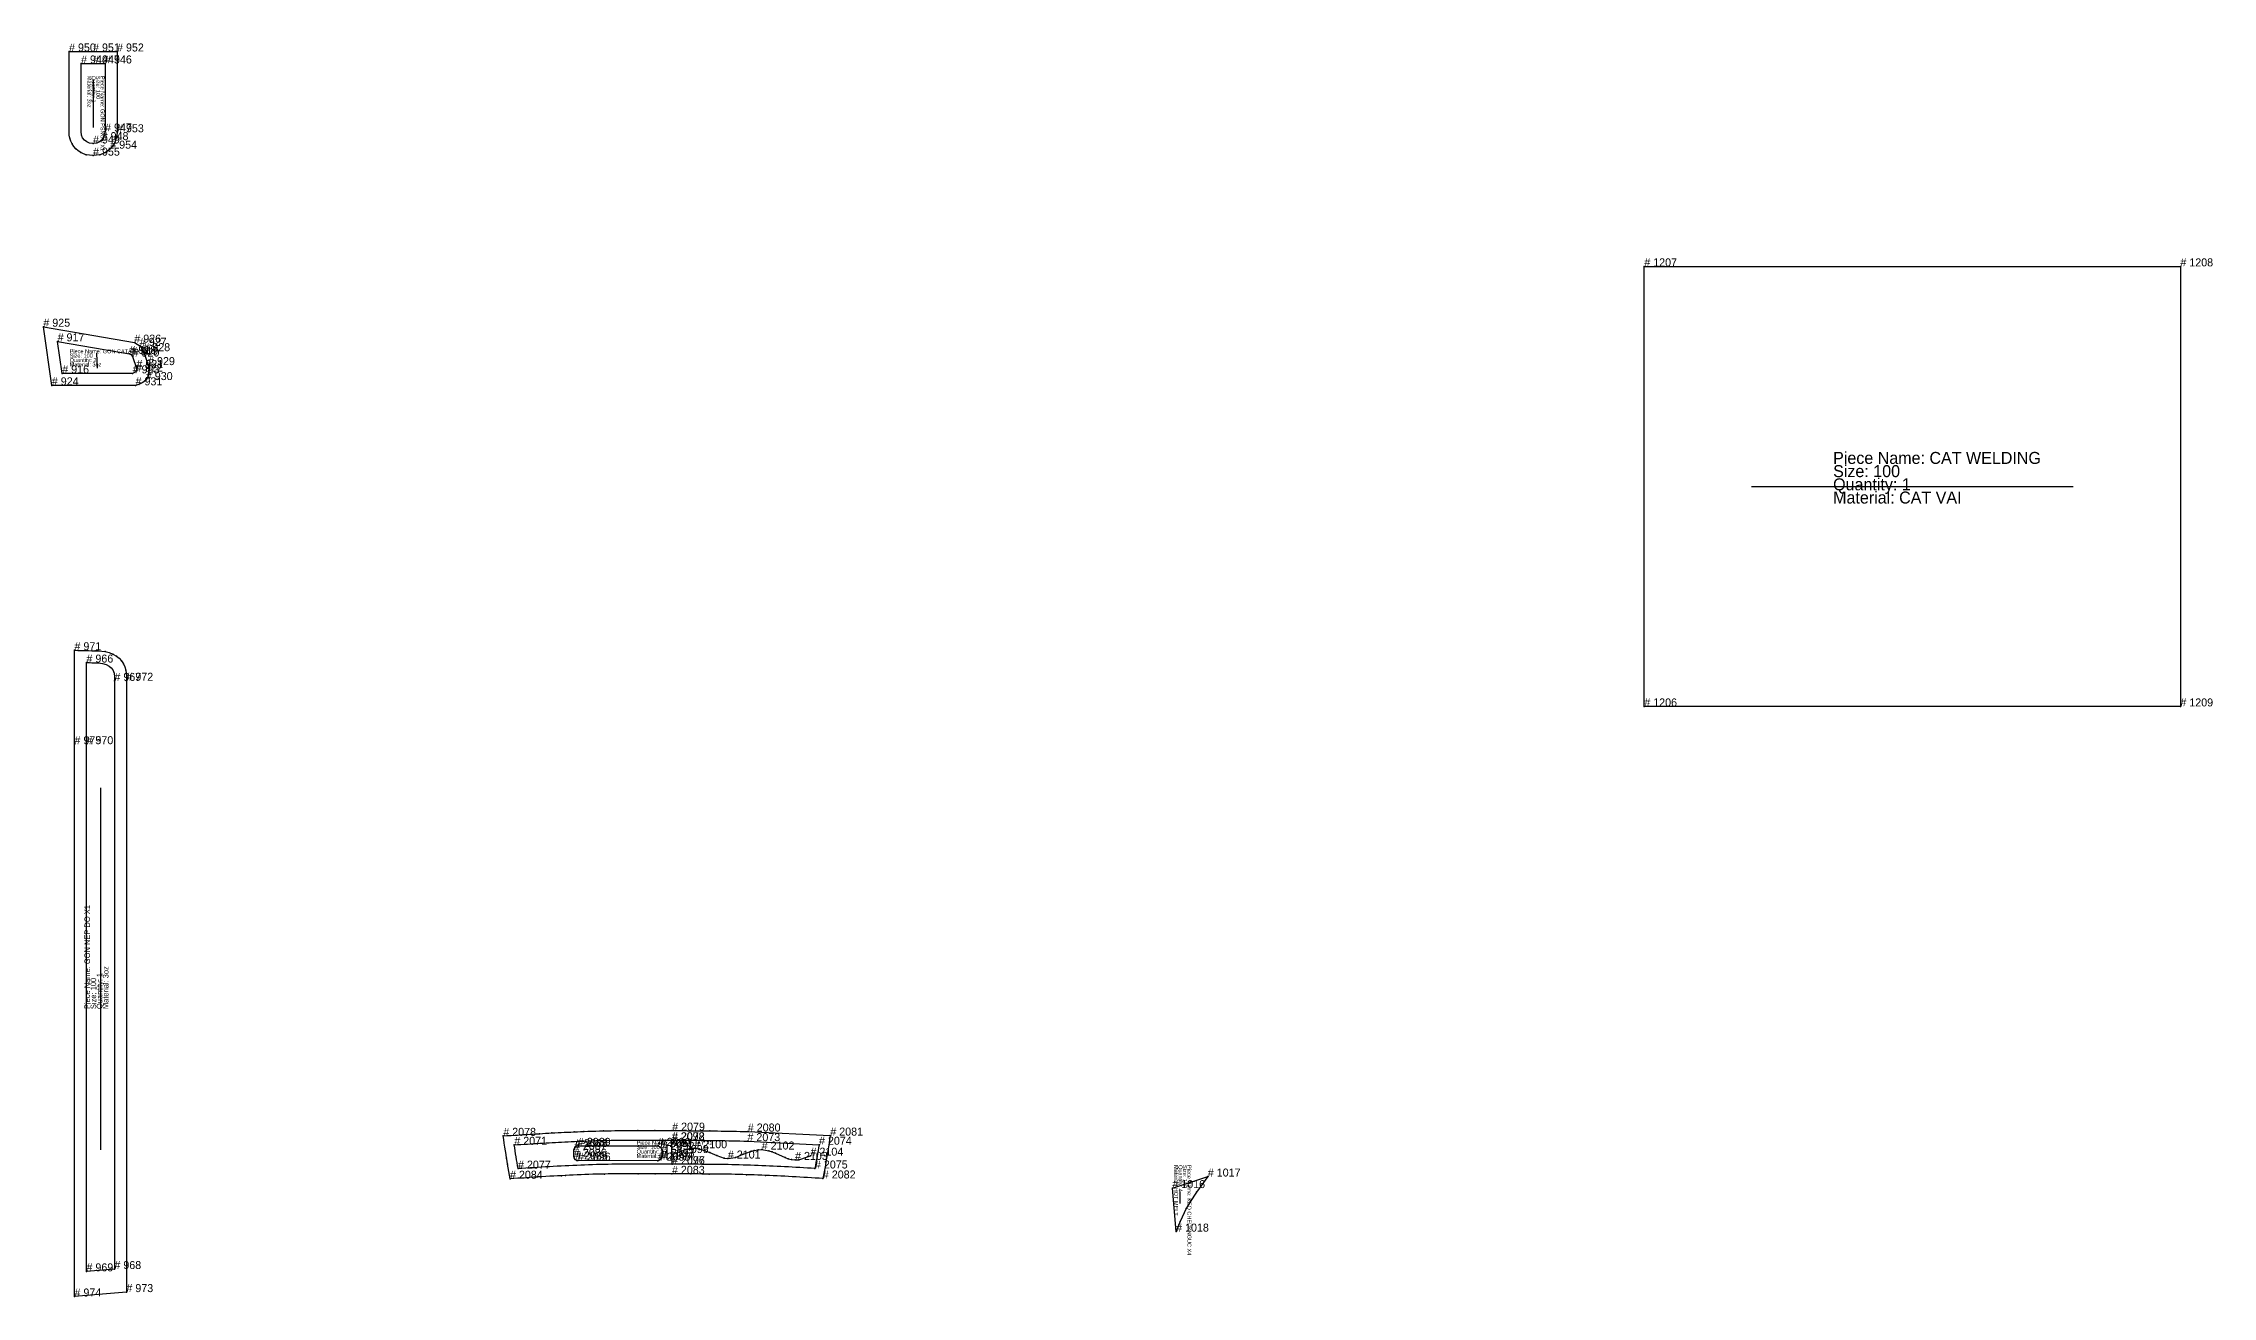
# Model space of a CAD drawing. Header units: metres. Extents: x 0 to 14781, y -73 to 3955.
# Drawn here: x 12070 to 14781, y 159 to 1726 of the extents above; entities that cross this region are included whole.
import ezdxf

# ---------------------------------------------------------------- set-up
doc = ezdxf.new("R2010")
doc.units = ezdxf.units.M

# ---------------------------------------------------------------- blocks, each defined once
blk = doc.blocks.new('37')
at = {"layer": '1'}
blk.add_lwpolyline([(12080.6, 1298.1), (12070, 1371.4), (12183.7, 1351.5), (12187.3, 1349.7), (12190.5, 1347.5), (12193, 1344.4), (12195, 1340.8), (12200.9, 1323.4), (12201.6, 1320.3), (12202, 1317.1), (12201.7, 1312.7), (12200.4, 1308.4), (12198.1, 1304.7), (12194.5, 1301.8), (12190, 1299.7), (12185.2, 1298.1)], close=True, dxfattribs=at)
at = {"layer": '14'}
blk.add_lwpolyline([(12093.6, 1313.1), (12087.8, 1353.1), (12177.6, 1337.4), (12178.4, 1337.2), (12180, 1336.3), (12181.5, 1334.1), (12186.3, 1319.7), (12186.6, 1318.2), (12185.7, 1315.2), (12181.6, 1313.1)], close=True, dxfattribs=at)
at = {"layer": '2'}
for p in [(12070, 1371.4), (12087.8, 1353.1), (12177.6, 1337.4), (12180, 1336.3), (12181.5, 1334.1), (12183.7, 1351.5), (12190.5, 1347.5), (12195, 1340.8), (12093.6, 1313.1), (12181.6, 1313.1), (12185.7, 1315.2), (12186.3, 1319.7), (12198.1, 1304.7), (12200.9, 1323.4), (12080.6, 1298.1), (12185.2, 1298.1)]:
    blk.add_point(p, dxfattribs=at)
at = {"layer": '3'}
for p in [(12190.5, 1347.5), (12198.1, 1304.7), (12200.4, 1308.4), (12202, 1317.1)]:
    blk.add_point(p, dxfattribs=at)
at = {"layer": '7'}
blk.add_line((12137.8, 1319.4), (12137, 1338.2), dxfattribs=at)
at = {"layer": '1'}
for s, p in [('Size: 100', (12102.9, 1332.7)), ('Quantity: 2', (12102.9, 1327.2)), ('Piece Name: GON CATAY X2', (12102.9, 1338.2)), ('Material: 3oz', (12102.9, 1321.7))]:
    blk.add_text(s, height=5, dxfattribs=at).set_placement(p)
at = {"layer": '2'}
for s, p in [('# 925', (12070, 1371.4)), ('# 917', (12087.8, 1353.1)), ('# 926', (12183.7, 1351.5)), ('# 927', (12190.5, 1347.5)), ('# 918', (12177.6, 1337.4)), ('# 919', (12180, 1336.3)), ('# 920', (12181.5, 1334.1)), ('# 921', (12186.3, 1319.7)), ('# 928', (12195, 1340.8)), ('# 929', (12200.9, 1323.4)), ('# 924', (12080.6, 1298.1)), ('# 916', (12093.6, 1313.1)), ('# 923', (12181.6, 1313.1)), ('# 931', (12185.2, 1298.1)), ('# 922', (12185.7, 1315.2)), ('# 930', (12198.1, 1304.7))]:
    blk.add_text(s, height=10, dxfattribs=at).set_placement(p)
blk = doc.blocks.new('39')
at = {"layer": '1'}
blk.add_lwpolyline([(12102.1, 1715.4), (12106.4, 1715.4), (12110.7, 1715.4), (12115, 1715.4), (12119.2, 1715.4), (12123.5, 1715.4), (12127.8, 1715.4), (12132.1, 1715.4), (12136.4, 1715.4), (12140.7, 1715.4), (12145, 1715.4), (12149.2, 1715.4), (12153.5, 1715.4), (12157.8, 1715.4), (12162.1, 1715.4), (12162.1, 1614.4), (12161.8, 1610.6), (12161.1, 1606.9), (12159.9, 1603.3), (12158.3, 1599.9), (12156.1, 1596.7), (12153.6, 1593.9), (12150.7, 1591.4), (12147.5, 1589.2), (12144.1, 1587.5), (12140.6, 1586.4), (12136.4, 1585.6), (12132.1, 1585.2), (12127.8, 1585.6), (12123.6, 1586.4), (12120.1, 1587.5), (12116.7, 1589.2), (12113.5, 1591.4), (12110.6, 1593.9), (12108.1, 1596.7), (12105.9, 1599.9), (12104.3, 1603.3), (12103.1, 1606.9), (12102.4, 1610.6), (12102.1, 1614.4)], close=True, dxfattribs=at)
at = {"layer": '14'}
blk.add_lwpolyline([(12117.1, 1700.4), (12120.9, 1700.4), (12124.6, 1700.4), (12128.4, 1700.4), (12132.1, 1700.4), (12135.9, 1700.4), (12139.6, 1700.4), (12143.4, 1700.4), (12147.1, 1700.4), (12147.1, 1615.4), (12146.5, 1610.8), (12145.1, 1607.5), (12142.9, 1604.6), (12140, 1602.3), (12136.7, 1601), (12132.1, 1600.4), (12127.5, 1601), (12124.2, 1602.3), (12121.3, 1604.6), (12119.1, 1607.5), (12117.7, 1610.8), (12117.1, 1615.4)], close=True, dxfattribs=at)
at = {"layer": '2'}
for p in [(12102.1, 1715.4), (12132.1, 1715.4), (12162.1, 1715.4), (12117.1, 1700.4), (12132.1, 1700.4), (12147.1, 1700.4), (12132.1, 1600.4), (12142.9, 1604.6), (12147.1, 1615.4), (12162.1, 1614.4), (12132.1, 1585.2), (12153.6, 1593.9)]:
    blk.add_point(p, dxfattribs=at)
at = {"layer": '3'}
for p in [(12132.1, 1715.4), (12103.1, 1606.9), (12105.9, 1599.9), (12158.3, 1599.9), (12161.1, 1606.9), (12110.6, 1593.9), (12116.7, 1589.2), (12123.6, 1586.4), (12140.6, 1586.4), (12147.5, 1589.2), (12153.6, 1593.9)]:
    blk.add_point(p, dxfattribs=at)
at = {"layer": '4'}
for p in [(12132.1, 1715.4, 5), (12132.1, 1700.4, 5)]:
    blk.add_point(p, dxfattribs=at)
at = {"layer": '7'}
blk.add_line((12132.1, 1680.4), (12132.1, 1620.4), dxfattribs=at)
at = {"layer": '1'}
for s, p in [('Material: 3oz', (12125, 1684.9)), ('Quantity: 1', (12130.5, 1684.9)), ('Size: 100', (12136, 1684.9)), ('Piece Name: GON PSNON X1', (12141.5, 1684.9))]:
    blk.add_text(s, height=5, rotation=270, dxfattribs=at).set_placement(p)
at = {"layer": '2'}
for s, p in [('# 950', (12102.1, 1715.4)), ('# 944', (12117.1, 1700.4)), ('# 951', (12132.1, 1715.4)), ('# 945', (12132.1, 1700.4)), ('# 946', (12147.1, 1700.4)), ('# 952', (12162.1, 1715.4)), ('# 949', (12132.1, 1600.4)), ('# 948', (12142.9, 1604.6)), ('# 947', (12147.1, 1615.4)), ('# 954', (12153.6, 1593.9)), ('# 953', (12162.1, 1614.4)), ('# 955', (12132.1, 1585.2))]:
    blk.add_text(s, height=10, dxfattribs=at).set_placement(p)
blk = doc.blocks.new('41')
at = {"layer": '1'}
blk.add_lwpolyline([(12108.9, 967), (12113.2, 966.9), (12117.6, 966.8), (12121.9, 966.7), (12126.3, 966.6), (12130.6, 966.5), (12134.9, 966.3), (12139.1, 966.2), (12143.2, 965.8), (12147.2, 965.3), (12152.1, 964.1), (12156.8, 962.2), (12161.2, 959.8), (12164.7, 957), (12167.7, 953.7), (12170.2, 950), (12171.9, 946.2), (12173, 942.3), (12173.6, 938.2), (12173.9, 933.5), (12173.8, 928.9), (12173.8, 164.8), (12108.9, 159.3), (12108.9, 849.6)], close=True, dxfattribs=at)
at = {"layer": '14'}
blk.add_lwpolyline([(12123.9, 951.6), (12127.3, 951.6), (12130.6, 951.5), (12134.1, 951.4), (12138.9, 951.1), (12143.8, 950.5), (12148.3, 949.3), (12152.4, 947.1), (12154.9, 944.9), (12156.8, 942.4), (12158.3, 938.2), (12158.9, 933.5), (12158.8, 928.7), (12158.8, 193.6), (12123.9, 190.7), (12123.9, 849.6)], close=True, dxfattribs=at)
at = {"layer": '2'}
for p in [(12108.9, 967), (12123.9, 951.6), (12158.8, 928.7), (12173.8, 928.9), (12108.9, 849.6), (12123.9, 849.6), (12123.9, 190.7), (12158.8, 193.6), (12173.8, 164.8), (12108.9, 159.3)]:
    blk.add_point(p, dxfattribs=at)
at = {"layer": '3'}
for p in [(12134.9, 966.3), (12147.2, 965.3), (12156.8, 962.2), (12161.2, 959.8), (12167.7, 953.7), (12170.2, 950), (12173, 942.3), (12173.6, 938.2)]:
    blk.add_point(p, dxfattribs=at)
at = {"layer": '4'}
for p in [(12108.9, 849.6, 7), (12123.9, 849.6, 7)]:
    blk.add_point(p, dxfattribs=at)
at = {"layer": '7'}
blk.add_line((12141.4, 794.9), (12141.4, 342.8), dxfattribs=at)
at = {"layer": '1'}
for s, p in [('Piece Name: GON NEP DO X1', (12128.3, 518.5)), ('Material: 3oz', (12151.4, 518.5)), ('Size: 100', (12136, 518.5)), ('Quantity: 1', (12143.7, 518.5))]:
    blk.add_text(s, height=7, rotation=90, dxfattribs=at).set_placement(p)
at = {"layer": '2'}
for s, p in [('# 971', (12108.9, 967)), ('# 966', (12123.9, 951.6)), ('# 967', (12158.8, 928.7)), ('# 972', (12173.8, 928.9)), ('# 975', (12108.9, 849.6)), ('# 970', (12123.9, 849.6)), ('# 969', (12123.9, 190.7)), ('# 968', (12158.8, 193.6)), ('# 974', (12108.9, 159.3)), ('# 973', (12173.8, 164.8))]:
    blk.add_text(s, height=10, dxfattribs=at).set_placement(p)
blk = doc.blocks.new('43')
at = {"layer": '1'}
blk.add_lwpolyline([(13481, 294.8), (13525.3, 309.2), (13511, 289.7), (13503.1, 277.6), (13498.4, 269.3), (13490.8, 253), (13485.7, 240.4)], close=True, dxfattribs=at)
at = {"layer": '2'}
for p in [(13525.3, 309.2), (13481, 294.8), (13485.7, 240.4)]:
    blk.add_point(p, dxfattribs=at)
at = {"layer": '3'}
for p in [(13503.1, 277.6), (13511, 289.7), (13490.8, 253), (13498.4, 269.3)]:
    blk.add_point(p, dxfattribs=at)
at = {"layer": '7'}
blk.add_line((13490.4, 290.6), (13490.4, 275.6), dxfattribs=at)
at = {"layer": '1'}
for s, p in [('Material: HOT MELT', (13483.2, 323.6)), ('Quantity: 4', (13488.7, 323.6)), ('Size: 100', (13494.2, 323.6)), ('Piece Name: KEO CHEDKNGUC X4', (13499.7, 323.6))]:
    blk.add_text(s, height=5, rotation=270, dxfattribs=at).set_placement(p)
at = {"layer": '2'}
for s, p in [('# 1016', (13481, 294.8)), ('# 1017', (13525.3, 309.2)), ('# 1018', (13485.7, 240.4))]:
    blk.add_text(s, height=10, dxfattribs=at).set_placement(p)
blk = doc.blocks.new('48')
at = {"layer": '1'}
blk.add_lwpolyline([(14070.8, 896.8), (14070.8, 1446.8), (14740.8, 1446.8), (14740.8, 896.8)], close=True, dxfattribs=at)
at = {"layer": '2'}
for p in [(14070.8, 1446.8), (14740.8, 1446.8), (14070.8, 896.8), (14740.8, 896.8)]:
    blk.add_point(p, dxfattribs=at)
at = {"layer": '7'}
blk.add_line((14204.8, 1171.8), (14606.8, 1171.8), dxfattribs=at)
at = {"layer": '1'}
for s, p in [('Size: 100', (14306.8, 1183.4)), ('Piece Name: CAT WELDING', (14306.8, 1199.9)), ('Quantity: 1', (14306.8, 1166.9)), ('Material: CAT VAI', (14306.8, 1150.4))]:
    blk.add_text(s, height=15, dxfattribs=at).set_placement(p)
at = {"layer": '2'}
for s, p in [('# 1207', (14070.8, 1446.8)), ('# 1208', (14740.8, 1446.8)), ('# 1206', (14070.8, 896.8)), ('# 1209', (14740.8, 896.8))]:
    blk.add_text(s, height=10, dxfattribs=at).set_placement(p)
blk = doc.blocks.new('82')
at = {"layer": '1'}
blk.add_lwpolyline([(12644.8, 360.1), (12649.7, 360.4), (12654.6, 360.7), (12659.6, 361), (12664.5, 361.3), (12669.4, 361.6), (12674.4, 361.9), (12678.3, 362.2), (12682.1, 362.4), (12686, 362.6), (12689.9, 362.8), (12693.8, 363.1), (12697.7, 363.3), (12701.6, 363.5), (12705.4, 363.7), (12709.3, 363.9), (12713.2, 364.1), (12717.1, 364.3), (12721, 364.5), (12725.1, 364.7), (12729.2, 364.9), (12733.3, 365.1), (12737.4, 365.3), (12741.4, 365.5), (12745.5, 365.6), (12750.5, 365.8), (12755.4, 366), (12760.3, 366.1), (12765.2, 366.2), (12770.2, 366.3), (12774.9, 366.4), (12779.7, 366.5), (12784.4, 366.6), (12789.1, 366.6), (12793.9, 366.7), (12798.6, 366.7), (12803.4, 366.7), (12808.1, 366.8), (12812.9, 366.8), (12817.2, 366.7), (12821.4, 366.7), (12825.7, 366.7), (12830, 366.7), (12834.2, 366.7), (12838.6, 366.7), (12842.9, 366.7), (12847.2, 366.6), (12851.6, 366.6), (12855.9, 366.6), (12860.6, 366.6), (12865.3, 366.6), (12870, 366.6), (12874.8, 366.5), (12879.5, 366.5), (12884.2, 366.5), (12888.9, 366.5), (12893.6, 366.4), (12898.4, 366.4), (12903.1, 366.3), (12907.8, 366.3), (12912.5, 366.2), (12917.3, 366.1), (12922, 366.1), (12926.8, 366), (12931.5, 365.9), (12936.2, 365.8), (12941, 365.7), (12945.7, 365.6), (12950.4, 365.5), (13053.5, 360.4), (13052.7, 355.6), (13051.9, 350.9), (13051.1, 346.2), (13050.3, 341.5), (13049.6, 336.8), (13048.8, 332.1), (13048, 327.9), (13047.3, 323.6), (13046.5, 319.4), (13045.8, 315.2), (13045, 311), (13044.2, 306.8), (13039.5, 307), (13034.7, 307.3), (13029.9, 307.6), (13025.1, 307.9), (13020.4, 308.2), (13015.6, 308.4), (13010.8, 308.7), (13006, 309), (13001.3, 309.2), (12996.5, 309.5), (12991.7, 309.7), (12986.9, 310), (12982.1, 310.2), (12977.4, 310.4), (12972.6, 310.6), (12967.8, 310.8), (12963, 311), (12958.3, 311.2), (12953.5, 311.4), (12948.7, 311.5), (12944.1, 311.6), (12939.4, 311.8), (12934.8, 311.9), (12930.1, 312), (12925.5, 312.1), (12920.8, 312.1), (12916.2, 312.2), (12911.5, 312.3), (12906.9, 312.3), (12902.3, 312.4), (12897.6, 312.4), (12892.9, 312.4), (12888.3, 312.5), (12883.6, 312.5), (12879, 312.5), (12874.3, 312.5), (12869.6, 312.5), (12865, 312.6), (12860.3, 312.6), (12855.6, 312.6), (12851.4, 312.6), (12847.2, 312.6), (12842.9, 312.7), (12838.7, 312.7), (12834.5, 312.7), (12830.3, 312.7), (12826, 312.7), (12821.8, 312.8), (12817.6, 312.8), (12813.4, 312.8), (12808.7, 312.8), (12804, 312.7), (12799.4, 312.7), (12794.7, 312.7), (12790, 312.6), (12785.3, 312.6), (12780.7, 312.5), (12776, 312.5), (12771.3, 312.4), (12766.4, 312.2), (12761.5, 312.1), (12756.7, 312), (12751.8, 311.8), (12746.9, 311.6), (12742, 311.4), (12737.2, 311.2), (12732.3, 311), (12727.4, 310.8), (12722.6, 310.5), (12717.7, 310.3), (12712.7, 310), (12707.8, 309.8), (12702.8, 309.5), (12697.8, 309.2), (12692.9, 308.9), (12687.9, 308.6), (12682.9, 308.3), (12678, 308), (12673, 307.7), (12668.1, 307.4), (12663.1, 307.1), (12658.1, 306.8), (12653.2, 306.5), (12652.4, 311), (12651.7, 315.6), (12650.9, 320.1), (12650.1, 324.6), (12649.5, 328.4), (12648.9, 332.2), (12648.2, 336.8), (12647.5, 341.5), (12646.8, 346.1), (12646.1, 350.8), (12645.5, 355.4)], close=True, dxfattribs=at)
at = {"layer": '14'}
blk.add_lwpolyline([(12658.6, 348.9), (12662.7, 349.2), (12666.8, 349.4), (12671, 349.7), (12675.1, 349.9), (12679, 350.2), (12682.9, 350.4), (12686.7, 350.6), (12690.6, 350.9), (12694.5, 351.1), (12698.3, 351.3), (12702.2, 351.5), (12706.1, 351.7), (12710, 351.9), (12713.8, 352.1), (12717.7, 352.4), (12721.6, 352.6), (12725.7, 352.7), (12729.7, 352.9), (12733.8, 353.1), (12737.8, 353.3), (12741.9, 353.5), (12746, 353.6), (12750.9, 353.8), (12755.7, 354), (12760.6, 354.1), (12765.5, 354.2), (12770.4, 354.4), (12775.1, 354.4), (12779.8, 354.5), (12784.6, 354.6), (12789.3, 354.6), (12794, 354.7), (12798.8, 354.7), (12803.5, 354.7), (12808.2, 354.8), (12812.9, 354.8), (12817.2, 354.7), (12821.4, 354.7), (12825.7, 354.7), (12829.9, 354.7), (12834.2, 354.7), (12838.5, 354.7), (12842.8, 354.7), (12847.2, 354.6), (12851.5, 354.6), (12855.8, 354.6), (12860.5, 354.6), (12865.2, 354.6), (12870, 354.6), (12874.7, 354.5), (12879.4, 354.5), (12884.1, 354.5), (12888.8, 354.5), (12893.5, 354.4), (12898.2, 354.4), (12902.9, 354.3), (12907.6, 354.3), (12912.4, 354.2), (12917.1, 354.1), (12921.8, 354.1), (12926.5, 354), (12931.2, 353.9), (12935.9, 353.8), (12940.6, 353.7), (12945.3, 353.6), (12950, 353.5), (13039.4, 349), (13038.8, 345.3), (13038.2, 341.6), (13037.6, 337.9), (13036.9, 334.1), (13036.3, 330.4), (13035.6, 326.7), (13034.9, 323), (13034.3, 319.3), (13029.5, 319.5), (13024.8, 319.8), (13020.1, 320.1), (13015.4, 320.4), (13010.6, 320.6), (13005.9, 320.9), (13001.2, 321.2), (12996.4, 321.4), (12991.7, 321.7), (12987, 321.9), (12982.2, 322.2), (12977.5, 322.4), (12972.8, 322.6), (12968, 322.8), (12963.3, 323), (12958.6, 323.2), (12953.8, 323.3), (12949.1, 323.5), (12944.4, 323.6), (12939.8, 323.8), (12935.1, 323.9), (12930.4, 324), (12925.8, 324.1), (12921.1, 324.1), (12916.4, 324.2), (12911.7, 324.3), (12907.1, 324.3), (12902.4, 324.4), (12897.7, 324.4), (12893.1, 324.4), (12888.4, 324.5), (12883.7, 324.5), (12879, 324.5), (12874.4, 324.5), (12869.7, 324.5), (12865, 324.6), (12860.4, 324.6), (12855.7, 324.6), (12851.5, 324.6), (12847.2, 324.6), (12843, 324.7), (12838.8, 324.7), (12834.5, 324.7), (12830.3, 324.7), (12826, 324.7), (12821.8, 324.8), (12817.6, 324.8), (12813.3, 324.8), (12808.6, 324.8), (12803.9, 324.7), (12799.2, 324.7), (12794.5, 324.7), (12789.8, 324.6), (12785.1, 324.6), (12780.4, 324.5), (12775.7, 324.4), (12771, 324.4), (12766.1, 324.2), (12761.2, 324.1), (12756.3, 324), (12751.4, 323.8), (12746.5, 323.6), (12741.6, 323.4), (12736.7, 323.2), (12731.8, 323), (12726.9, 322.8), (12722, 322.5), (12717.1, 322.3), (12712.2, 322), (12707.3, 321.8), (12702.4, 321.5), (12697.5, 321.2), (12692.6, 320.9), (12687.7, 320.6), (12682.8, 320.3), (12677.9, 320), (12673, 319.7), (12668.1, 319.4), (12663.2, 319.1), (12662.6, 322.8), (12662, 326.6), (12661.4, 330.3), (12660.8, 334), (12660.2, 337.7), (12659.7, 341.5), (12659.1, 345.2)], close=True, dxfattribs=at)
at = {"layer": '2'}
for p in [(12644.8, 360.1), (12855.4, 354.5), (12855.8, 354.6), (12855.9, 366.6), (12950, 353.5), (12950.4, 365.5), (13053.5, 360.4), (12658.6, 348.9), (12733.1, 342.6), (12733.1, 334.1), (12734.6, 346.2), (12734.6, 330.6), (12738.1, 347.6), (12738.1, 329.1), (12837.8, 329), (12837.9, 347.6), (12841.3, 330.5), (12841.4, 346.1), (12842.8, 334), (12842.9, 342.6), (12860.6, 338.6), (12883.6, 344.6), (12925.5, 331.7), (12967.8, 343), (13009.5, 330), (13028.8, 335.3), (13039.4, 349), (12653.2, 306.5), (12663.2, 319.1), (12855.6, 312.6), (12855.7, 324.6), (12855.7, 324.6), (13034.3, 319.3), (13044.2, 306.8)]:
    blk.add_point(p, dxfattribs=at)
at = {"layer": '3'}
for p in [(12674.4, 361.9), (12689.9, 362.8), (12705.4, 363.7), (12733.3, 365.1), (12745.5, 365.6), (12770.2, 366.3), (12812.9, 366.8), (12834.2, 366.7), (12903.1, 366.3), (12648.9, 332.2), (12733.3, 332.8), (12734.6, 330.6), (12736.8, 329.3), (12871.5, 342.8), (12879.5, 344.5), (12883.6, 344.6), (12889.7, 344), (12902.9, 339.4), (12911.6, 335.5), (12920.9, 332.3), (12925.5, 331.7), (12935.2, 333.2), (12944.7, 337), (12953.9, 340.6), (12958.5, 341.9), (12963.2, 342.8), (12967.8, 343), (12976.5, 341.5), (12980.8, 340.1), (12985.1, 338.4), (12996.9, 333), (13000.9, 331.5), (13005.1, 330.5), (13009.5, 330), (13014, 330.3), (13048.8, 332.1), (12650.1, 324.6), (12717.7, 310.3), (12722.6, 310.5), (12771.3, 312.4), (12813.4, 312.8), (12834.5, 312.7), (12879, 312.5), (12902.3, 312.4), (12948.7, 311.5), (12972.6, 310.6)]:
    blk.add_point(p, dxfattribs=at)
at = {"layer": '7'}
blk.add_line((12849, 348.6), (12849, 330.6), dxfattribs=at)
at = {"layer": '8'}
blk.add_line((12855.7, 324.6), (12855.4, 354.5), dxfattribs=at)
blk.add_lwpolyline([(12738.1, 329.1), (12736.8, 329.3), (12734.6, 330.6), (12733.3, 332.8), (12733.1, 334.1), (12733.1, 342.6), (12733.3, 343.9), (12734.6, 346.2), (12736.8, 347.5), (12738.1, 347.6), (12837.9, 347.6), (12839.2, 347.4), (12841.4, 346.1), (12842.7, 343.9), (12842.9, 342.6), (12842.8, 334), (12842.6, 332.7), (12841.3, 330.5), (12839.1, 329.2), (12837.8, 329)], close=True, dxfattribs=at)
blk.add_lwpolyline([(12860.6, 338.6), (12871.5, 342.8), (12879.5, 344.5), (12883.6, 344.6), (12889.7, 344), (12902.9, 339.4), (12911.6, 335.5), (12920.9, 332.3), (12925.5, 331.7), (12935.2, 333.2), (12944.7, 337), (12953.9, 340.6), (12958.5, 341.9), (12963.2, 342.8), (12967.8, 343), (12976.5, 341.5), (12980.8, 340.1), (12985.1, 338.4), (12996.9, 333), (13000.9, 331.5), (13005.1, 330.5), (13009.5, 330), (13014, 330.3), (13025.1, 333.8), (13028.8, 335.3)], dxfattribs=at)
at = {"layer": '1'}
for s, p in [('Piece Name: GON LAI TAY X2', (12811.5, 349)), ('Size: 100', (12811.5, 343.5)), ('Quantity: 2', (12811.5, 338)), ('Material: 2oz', (12811.5, 332.5))]:
    blk.add_text(s, height=5, dxfattribs=at).set_placement(p)
at = {"layer": '2'}
for s, p in [('# 2078', (12644.8, 360.1)), ('# 2071', (12658.6, 348.9)), ('# 2087', (12733.1, 342.6)), ('# 2088', (12734.6, 346.2)), ('# 2089', (12738.1, 347.6)), ('# 2090', (12837.9, 347.6)), ('# 2091', (12841.4, 346.1)), ('# 2092', (12842.9, 342.6)), ('# 2098', (12855.4, 354.5)), ('# 2079', (12855.9, 366.6)), ('# 2072', (12855.8, 354.6)), ('# 2100', (12883.6, 344.6)), ('# 2073', (12950, 353.5)), ('# 2080', (12950.4, 365.5)), ('# 2102', (12967.8, 343)), ('# 2074', (13039.4, 349)), ('# 2081', (13053.5, 360.4)), ('# 2077', (12663.2, 319.1)), ('# 2086', (12733.1, 334.1)), ('# 2085', (12734.6, 330.6)), ('# 2096', (12738.1, 329.1)), ('# 2095', (12837.8, 329)), ('# 2094', (12841.3, 330.5)), ('# 2093', (12842.8, 334)), ('# 2076', (12855.7, 324.6)), ('# 2097', (12855.7, 324.6)), ('# 2099', (12860.6, 338.6)), ('# 2101', (12925.5, 331.7)), ('# 2103', (13009.5, 330)), ('# 2104', (13028.8, 335.3)), ('# 2075', (13034.3, 319.3)), ('# 2084', (12653.2, 306.5)), ('# 2083', (12855.6, 312.6)), ('# 2082', (13044.2, 306.8))]:
    blk.add_text(s, height=10, dxfattribs=at).set_placement(p)

msp = doc.modelspace()

# ---------------------------------------------------------------- block references
at = {"layer": '1'}
for name in ['39', '48', '37', '41', '82', '43']:
    msp.add_blockref(name, (0, 0), dxfattribs=at)

doc.saveas('drawing.dxf')
